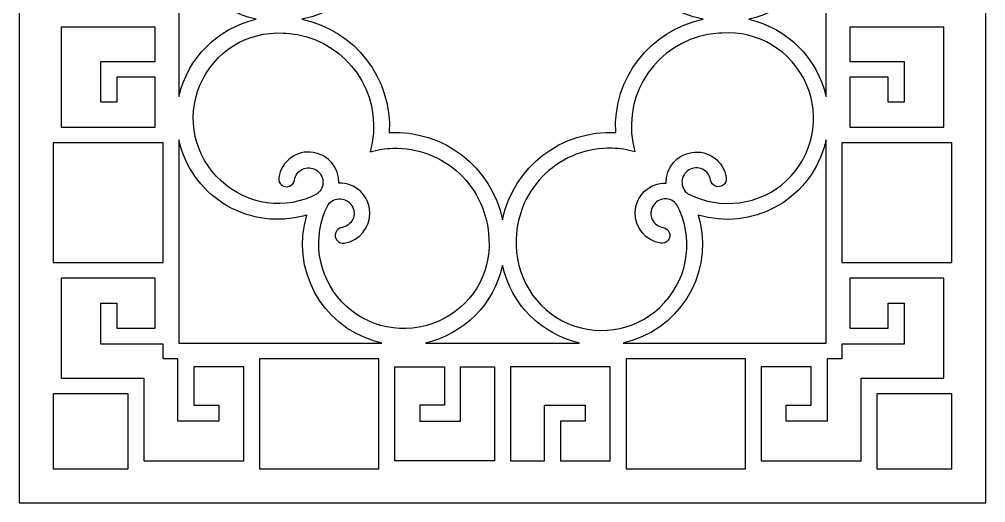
# Model space of a CAD drawing. Header units: centimetres. Extents: x -10.77 to -1.88, y 0.11 to 9.
# Drawn here: x -10.77 to -1.88, y 0.11 to 4.55 of the extents above; entities that cross this region are included whole.
import ezdxf

# ---------------------------------------------------------------- set-up
doc = ezdxf.new("R2010")
doc.units = ezdxf.units.CM
doc.header["$MEASUREMENT"] = 0
doc.layers.add('layer 1', color=7, linetype='Continuous')

msp = doc.modelspace()

# ---------------------------------------------------------------- linework, layer by layer
at = {"layer": 'layer 1', "color": 250}
for points, knots in [([(-10.77222, 9.00077), (-10.77222, 9.00077), (-1.87913, 9.00077), (-1.87913, 9.00077), (-1.87913, 9.00077), (-1.87913, 9.00077), (-1.87913, 0.10767), (-1.87913, 0.10767), (-1.87913, 0.10767), (-1.87913, 0.10767), (-10.77222, 0.10767), (-10.77222, 0.10767), (-10.77222, 0.10767), (-10.77222, 0.10767), (-10.77222, 9.00077), (-10.77222, 9.00077), (-10.77222, 9.00077), (-10.77222, 9.00077), (-10.77222, 9.00077), (-10.77222, 9.00077)], [0, 0, 0, 0, 0.1666667, 0.1666667, 0.1666667, 0.1666667, 0.3333333, 0.3333333, 0.3333333, 0.3333333, 0.5, 0.5, 0.5, 0.5, 0.6666667, 0.6666667, 0.6666667, 0.6666667, 1, 1, 1, 1]), ([(-6.32569, 2.70821), (-6.42647, 3.19729), (-6.86879, 3.53922), (-7.36743, 3.51245), (-7.36743, 3.51245), (-7.34113, 4.01112), (-7.68247, 4.45387), (-8.17164, 4.55424), (-8.17164, 4.55424), (-7.68258, 4.65506), (-7.34068, 5.09736), (-7.36743, 5.59599), (-7.36743, 5.59599), (-6.86877, 5.56966), (-6.426, 5.91102), (-6.32569, 6.4002), (-6.32569, 6.4002), (-6.22487, 5.91114), (-5.78256, 5.56924), (-5.28393, 5.59599), (-5.28393, 5.59599), (-5.31023, 5.09733), (-4.96887, 4.65458), (-4.47971, 4.55424), (-4.47971, 4.55424), (-4.96877, 4.45341), (-5.31066, 4.01109), (-5.2839, 3.51245), (-5.2839, 3.51245), (-5.78257, 3.53878), (-6.22535, 3.19743), (-6.32569, 2.70826), (-6.32569, 2.70826), (-6.32569, 2.70826), (-6.32569, 2.70821), (-6.32569, 2.70821)], [0, 0, 0, 0, 0.1, 0.1, 0.1, 0.1, 0.2, 0.2, 0.2, 0.2, 0.3, 0.3, 0.3, 0.3, 0.4, 0.4, 0.4, 0.4, 0.5, 0.5, 0.5, 0.5, 0.6, 0.6, 0.6, 0.6, 0.7, 0.7, 0.7, 0.7, 0.8, 0.8, 0.8, 0.8, 1, 1, 1, 1]), ([(-9.30339, 5.26348), (-9.22276, 4.90931), (-8.9459, 4.63331), (-8.59138, 4.55424), (-8.59138, 4.55424), (-8.94585, 4.47493), (-9.22291, 4.19915), (-9.30339, 3.84495), (-9.30339, 3.84495), (-9.30339, 3.84495), (-9.30338, 5.26349), (-9.30338, 5.26349), (-9.30338, 5.26349), (-9.30338, 5.26349), (-9.30339, 5.26348), (-9.30339, 5.26348)], [0, 0, 0, 0, 0.2, 0.2, 0.2, 0.2, 0.4, 0.4, 0.4, 0.4, 0.6, 0.6, 0.6, 0.6, 1, 1, 1, 1]), ([(-3.34796, 3.84498), (-3.4286, 4.19914), (-3.70544, 4.47514), (-4.05995, 4.55424), (-4.05995, 4.55424), (-3.70549, 4.63353), (-3.42843, 4.9093), (-3.34796, 5.26351), (-3.34796, 5.26351), (-3.34796, 5.26351), (-3.34797, 3.84496), (-3.34797, 3.84496), (-3.34797, 3.84496), (-3.34797, 3.84496), (-3.34796, 3.84498), (-3.34796, 3.84498)], [0, 0, 0, 0, 0.2, 0.2, 0.2, 0.2, 0.4, 0.4, 0.4, 0.4, 0.6, 0.6, 0.6, 0.6, 1, 1, 1, 1]), ([(-9.52173, 4.02196), (-9.52173, 4.02196), (-9.52173, 3.56261), (-9.52173, 3.56261), (-9.52173, 3.56261), (-9.52173, 3.56261), (-10.38831, 3.56261), (-10.38831, 3.56261), (-10.38831, 3.56261), (-10.38831, 3.56261), (-10.38832, 4.48144), (-10.38832, 4.48144), (-10.38832, 4.48144), (-10.38832, 4.48144), (-9.52173, 4.48144), (-9.52173, 4.48144), (-9.52173, 4.48144), (-9.52173, 4.48144), (-9.52173, 4.16757), (-9.52173, 4.16757), (-9.52173, 4.16757), (-9.52173, 4.16757), (-10.02124, 4.16757), (-10.02124, 4.16757), (-10.02124, 4.16757), (-10.02124, 4.16757), (-10.02124, 3.7923), (-10.02124, 3.7923), (-10.02124, 3.7923), (-10.02124, 3.7923), (-9.87565, 3.7923), (-9.87565, 3.7923), (-9.87565, 3.7923), (-9.87565, 3.7923), (-9.87563, 4.02196), (-9.87563, 4.02196), (-9.87563, 4.02196), (-9.87563, 4.02196), (-9.52173, 4.02196), (-9.52173, 4.02196)], [0, 0, 0, 0, 0.0909091, 0.0909091, 0.0909091, 0.0909091, 0.1818182, 0.1818182, 0.1818182, 0.1818182, 0.2727273, 0.2727273, 0.2727273, 0.2727273, 0.3636364, 0.3636364, 0.3636364, 0.3636364, 0.4545455, 0.4545455, 0.4545455, 0.4545455, 0.5454545, 0.5454545, 0.5454545, 0.5454545, 0.6363636, 0.6363636, 0.6363636, 0.6363636, 0.7272727, 0.7272727, 0.7272727, 0.7272727, 0.8181818, 0.8181818, 0.8181818, 0.8181818, 1, 1, 1, 1]), ([(-5.10756, 3.33613), (-5.23684, 3.79205), (-4.97101, 4.26674), (-4.51511, 4.39604), (-4.51511, 4.39604), (-4.44719, 4.41522), (-4.37716, 4.42597), (-4.30663, 4.42804), (-4.30663, 4.42804), (-3.97467, 4.4519), (-3.66363, 4.26427), (-3.52991, 3.9595), (-3.52991, 3.9595), (-3.3962, 3.65473), (-3.46876, 3.29879), (-3.7111, 3.07068), (-3.7111, 3.07068), (-3.95344, 2.84257), (-4.32419, 2.79745), (-4.62032, 2.94934), (-4.62032, 2.94934), (-4.65582, 2.97556), (-4.67593, 3.01775), (-4.67391, 3.06185), (-4.67391, 3.06185), (-4.6719, 3.10594), (-4.64772, 3.14632), (-4.60997, 3.16919), (-4.60997, 3.16919), (-4.57221, 3.19207), (-4.52553, 3.1946), (-4.48551, 3.17594), (-4.48551, 3.17594), (-4.4455, 3.15728), (-4.41737, 3.11953), (-4.41063, 3.0759), (-4.41063, 3.0759), (-4.40667, 3.05018), (-4.3893, 3.02854), (-4.36505, 3.01911), (-4.36505, 3.01911), (-4.3408, 3.00969), (-4.31337, 3.01391), (-4.29309, 3.0302), (-4.29309, 3.0302), (-4.2728, 3.04649), (-4.26274, 3.07234), (-4.2667, 3.09805), (-4.2667, 3.09805), (-4.29019, 3.24989), (-4.43194, 3.35404), (-4.5838, 3.33063), (-4.5838, 3.33063), (-4.72215, 3.30875), (-4.82294, 3.18811), (-4.81954, 3.04809), (-4.81954, 3.04809), (-4.97314, 3.05218), (-5.101, 2.93139), (-5.10521, 2.77779), (-5.10521, 2.77779), (-5.10852, 2.63775), (-5.00787, 2.51695), (-4.86948, 2.49526), (-4.86948, 2.49526), (-4.84377, 2.49131), (-4.8179, 2.50137), (-4.80163, 2.52166), (-4.80163, 2.52166), (-4.78535, 2.54195), (-4.78113, 2.56938), (-4.79057, 2.59362), (-4.79057, 2.59362), (-4.8, 2.61786), (-4.82163, 2.63522), (-4.84734, 2.63917), (-4.84734, 2.63917), (-4.89097, 2.64583), (-4.92841, 2.6738), (-4.94717, 2.71374), (-4.94717, 2.71374), (-4.96593, 2.75369), (-4.96336, 2.80068), (-4.94063, 2.83851), (-4.94063, 2.83851), (-4.9179, 2.87635), (-4.87778, 2.90036), (-4.83368, 2.90251), (-4.83368, 2.90251), (-4.78958, 2.90465), (-4.74709, 2.88435), (-4.72079, 2.84888), (-4.72079, 2.84888), (-4.56417, 2.55519), (-4.60934, 2.19471), (-4.83358, 1.94874), (-4.83358, 1.94874), (-5.05783, 1.70278), (-5.41261, 1.62457), (-5.71949, 1.75345), (-5.71949, 1.75345), (-6.02636, 1.88233), (-6.21812, 2.20287), (-6.19949, 2.53519), (-6.19949, 2.53519), (-6.19294, 2.76266), (-6.09629, 2.97821), (-5.93081, 3.13442), (-5.93081, 3.13442), (-5.76533, 3.29064), (-5.54349, 3.37468), (-5.31601, 3.36812), (-5.31601, 3.36812), (-5.24547, 3.36609), (-5.17543, 3.35533), (-5.10753, 3.33611), (-5.10753, 3.33611), (-5.10753, 3.33611), (-5.10756, 3.33613), (-5.10756, 3.33613)], [0, 0, 0, 0, 0.0322581, 0.0322581, 0.0322581, 0.0322581, 0.0645161, 0.0645161, 0.0645161, 0.0645161, 0.0967742, 0.0967742, 0.0967742, 0.0967742, 0.1290323, 0.1290323, 0.1290323, 0.1290323, 0.1612903, 0.1612903, 0.1612903, 0.1612903, 0.1935484, 0.1935484, 0.1935484, 0.1935484, 0.2258065, 0.2258065, 0.2258065, 0.2258065, 0.2580645, 0.2580645, 0.2580645, 0.2580645, 0.2903226, 0.2903226, 0.2903226, 0.2903226, 0.3225806, 0.3225806, 0.3225806, 0.3225806, 0.3548387, 0.3548387, 0.3548387, 0.3548387, 0.3870968, 0.3870968, 0.3870968, 0.3870968, 0.4193548, 0.4193548, 0.4193548, 0.4193548, 0.4516129, 0.4516129, 0.4516129, 0.4516129, 0.483871, 0.483871, 0.483871, 0.483871, 0.516129, 0.516129, 0.516129, 0.516129, 0.5483871, 0.5483871, 0.5483871, 0.5483871, 0.5806452, 0.5806452, 0.5806452, 0.5806452, 0.6129032, 0.6129032, 0.6129032, 0.6129032, 0.6451613, 0.6451613, 0.6451613, 0.6451613, 0.6774194, 0.6774194, 0.6774194, 0.6774194, 0.7096774, 0.7096774, 0.7096774, 0.7096774, 0.7419355, 0.7419355, 0.7419355, 0.7419355, 0.7741935, 0.7741935, 0.7741935, 0.7741935, 0.8064516, 0.8064516, 0.8064516, 0.8064516, 0.8387097, 0.8387097, 0.8387097, 0.8387097, 0.8709677, 0.8709677, 0.8709677, 0.8709677, 0.9032258, 0.9032258, 0.9032258, 0.9032258, 0.9354839, 0.9354839, 0.9354839, 0.9354839, 1, 1, 1, 1]), ([(-3.12961, 4.02196), (-3.12961, 4.02196), (-2.77569, 4.02196), (-2.77569, 4.02196), (-2.77569, 4.02196), (-2.77569, 4.02196), (-2.77569, 3.7923), (-2.77569, 3.7923), (-2.77569, 3.7923), (-2.77569, 3.7923), (-2.6301, 3.7923), (-2.6301, 3.7923), (-2.6301, 3.7923), (-2.6301, 3.7923), (-2.6301, 4.16757), (-2.6301, 4.16757), (-2.6301, 4.16757), (-2.6301, 4.16757), (-3.12961, 4.16757), (-3.12961, 4.16757), (-3.12961, 4.16757), (-3.12961, 4.16757), (-3.12961, 4.48144), (-3.12961, 4.48144), (-3.12961, 4.48144), (-3.12961, 4.48144), (-2.26302, 4.48144), (-2.26302, 4.48144), (-2.26302, 4.48144), (-2.26302, 4.48144), (-2.26303, 3.56261), (-2.26303, 3.56261), (-2.26303, 3.56261), (-2.26303, 3.56261), (-3.12961, 3.56261), (-3.12961, 3.56261), (-3.12961, 3.56261), (-3.12961, 3.56261), (-3.12961, 4.02196), (-3.12961, 4.02196)], [0, 0, 0, 0, 0.0909091, 0.0909091, 0.0909091, 0.0909091, 0.1818182, 0.1818182, 0.1818182, 0.1818182, 0.2727273, 0.2727273, 0.2727273, 0.2727273, 0.3636364, 0.3636364, 0.3636364, 0.3636364, 0.4545455, 0.4545455, 0.4545455, 0.4545455, 0.5454545, 0.5454545, 0.5454545, 0.5454545, 0.6363636, 0.6363636, 0.6363636, 0.6363636, 0.7272727, 0.7272727, 0.7272727, 0.7272727, 0.8181818, 0.8181818, 0.8181818, 0.8181818, 1, 1, 1, 1]), ([(-7.54379, 3.33614), (-7.41492, 3.79279), (-7.67959, 4.26715), (-8.13624, 4.39603), (-8.13624, 4.39603), (-8.20416, 4.41522), (-8.27417, 4.42597), (-8.34471, 4.42804), (-8.34471, 4.42804), (-8.67552, 4.44646), (-8.9821, 4.25468), (-9.1103, 3.94918), (-9.1103, 3.94918), (-9.23849, 3.64367), (-9.16054, 3.29054), (-8.91565, 3.06739), (-8.91565, 3.06739), (-8.67076, 2.84424), (-8.32334, 2.79339), (-8.03102, 2.94934), (-8.03102, 2.94934), (-7.99552, 2.97571), (-7.97551, 3.01804), (-7.97765, 3.06221), (-7.97765, 3.06221), (-7.97979, 3.10638), (-8.0035, 3.14638), (-8.04138, 3.16919), (-8.04138, 3.16919), (-8.07928, 3.192), (-8.12605, 3.19441), (-8.16609, 3.1756), (-8.16609, 3.1756), (-8.20612, 3.1568), (-8.23408, 3.11963), (-8.24072, 3.0759), (-8.24072, 3.0759), (-8.24467, 3.05018), (-8.26204, 3.02854), (-8.28629, 3.01911), (-8.28629, 3.01911), (-8.31053, 3.00968), (-8.33797, 3.0139), (-8.35825, 3.03018), (-8.35825, 3.03018), (-8.37854, 3.04647), (-8.3886, 3.07232), (-8.38464, 3.09804), (-8.38464, 3.09804), (-8.36138, 3.24973), (-8.21924, 3.35381), (-8.06754, 3.33063), (-8.06754, 3.33063), (-7.92933, 3.30891), (-7.82855, 3.18796), (-7.83181, 3.04809), (-7.83181, 3.04809), (-7.67841, 3.05237), (-7.55054, 2.93121), (-7.54613, 2.77781), (-7.54613, 2.77781), (-7.5427, 2.63793), (-7.64364, 2.51709), (-7.78184, 2.49526), (-7.78184, 2.49526), (-7.80755, 2.4913), (-7.83343, 2.50136), (-7.84971, 2.52165), (-7.84971, 2.52165), (-7.86599, 2.54194), (-7.8702, 2.56938), (-7.86076, 2.59362), (-7.86076, 2.59362), (-7.85133, 2.61786), (-7.82972, 2.63523), (-7.80401, 2.63917), (-7.80401, 2.63917), (-7.76031, 2.64597), (-7.72288, 2.67409), (-7.70419, 2.71416), (-7.70419, 2.71416), (-7.6855, 2.75424), (-7.68782, 2.80067), (-7.7107, 2.83851), (-7.7107, 2.83851), (-7.73359, 2.87637), (-7.77385, 2.9003), (-7.81805, 2.90233), (-7.81805, 2.90233), (-7.86224, 2.90435), (-7.9043, 2.88448), (-7.93055, 2.84888), (-7.93055, 2.84888), (-8.08173, 2.55403), (-8.03098, 2.19595), (-7.80382, 1.95473), (-7.80382, 1.95473), (-7.57666, 1.71351), (-7.22227, 1.64136), (-6.91889, 1.77458), (-6.91889, 1.77458), (-6.6155, 1.90779), (-6.42798, 2.20471), (-6.45186, 2.53519), (-6.45186, 2.53519), (-6.45869, 2.76293), (-6.55572, 2.97863), (-6.7216, 3.13483), (-6.7216, 3.13483), (-6.88747, 3.29103), (-7.10752, 3.37497), (-7.33526, 3.36812), (-7.33526, 3.36812), (-7.40583, 3.36609), (-7.47585, 3.35534), (-7.54378, 3.33611), (-7.54378, 3.33611), (-7.54378, 3.33611), (-7.54379, 3.33614), (-7.54379, 3.33614)], [0, 0, 0, 0, 0.0322581, 0.0322581, 0.0322581, 0.0322581, 0.0645161, 0.0645161, 0.0645161, 0.0645161, 0.0967742, 0.0967742, 0.0967742, 0.0967742, 0.1290323, 0.1290323, 0.1290323, 0.1290323, 0.1612903, 0.1612903, 0.1612903, 0.1612903, 0.1935484, 0.1935484, 0.1935484, 0.1935484, 0.2258065, 0.2258065, 0.2258065, 0.2258065, 0.2580645, 0.2580645, 0.2580645, 0.2580645, 0.2903226, 0.2903226, 0.2903226, 0.2903226, 0.3225806, 0.3225806, 0.3225806, 0.3225806, 0.3548387, 0.3548387, 0.3548387, 0.3548387, 0.3870968, 0.3870968, 0.3870968, 0.3870968, 0.4193548, 0.4193548, 0.4193548, 0.4193548, 0.4516129, 0.4516129, 0.4516129, 0.4516129, 0.483871, 0.483871, 0.483871, 0.483871, 0.516129, 0.516129, 0.516129, 0.516129, 0.5483871, 0.5483871, 0.5483871, 0.5483871, 0.5806452, 0.5806452, 0.5806452, 0.5806452, 0.6129032, 0.6129032, 0.6129032, 0.6129032, 0.6451613, 0.6451613, 0.6451613, 0.6451613, 0.6774194, 0.6774194, 0.6774194, 0.6774194, 0.7096774, 0.7096774, 0.7096774, 0.7096774, 0.7419355, 0.7419355, 0.7419355, 0.7419355, 0.7741935, 0.7741935, 0.7741935, 0.7741935, 0.8064516, 0.8064516, 0.8064516, 0.8064516, 0.8387097, 0.8387097, 0.8387097, 0.8387097, 0.8709677, 0.8709677, 0.8709677, 0.8709677, 0.9032258, 0.9032258, 0.9032258, 0.9032258, 0.9354839, 0.9354839, 0.9354839, 0.9354839, 1, 1, 1, 1]), ([(-9.44896, 3.41705), (-9.44896, 3.41705), (-9.44896, 2.31797), (-9.44896, 2.31797), (-9.44896, 2.31797), (-9.44896, 2.31797), (-10.46106, 2.31797), (-10.46106, 2.31797), (-10.46106, 2.31797), (-10.46106, 2.31797), (-10.46106, 3.41705), (-10.46106, 3.41705), (-10.46106, 3.41705), (-10.46106, 3.41705), (-9.44896, 3.41705), (-9.44896, 3.41705)], [0, 0, 0, 0, 0.2, 0.2, 0.2, 0.2, 0.4, 0.4, 0.4, 0.4, 0.6, 0.6, 0.6, 0.6, 1, 1, 1, 1]), ([(-7.43526, 1.57652), (-7.43526, 1.57652), (-9.30338, 1.57652), (-9.30338, 1.57652), (-9.30338, 1.57652), (-9.30338, 1.57652), (-9.30338, 3.44466), (-9.30338, 3.44466), (-9.30338, 3.44466), (-9.25012, 3.20355), (-9.10326, 2.99347), (-8.89511, 2.86064), (-8.89511, 2.86064), (-8.68696, 2.72782), (-8.43572, 2.68287), (-8.19461, 2.73614), (-8.19461, 2.73614), (-8.17147, 2.74121), (-8.14853, 2.74719), (-8.12586, 2.75405), (-8.12586, 2.75405), (-8.27413, 2.26169), (-7.99634, 1.7427), (-7.504, 1.5944), (-7.504, 1.5944), (-7.48133, 1.58758), (-7.4584, 1.58162), (-7.43529, 1.57652), (-7.43529, 1.57652), (-7.43529, 1.57652), (-7.43526, 1.57652), (-7.43526, 1.57652)], [0, 0, 0, 0, 0.1111111, 0.1111111, 0.1111111, 0.1111111, 0.2222222, 0.2222222, 0.2222222, 0.2222222, 0.3333333, 0.3333333, 0.3333333, 0.3333333, 0.4444444, 0.4444444, 0.4444444, 0.4444444, 0.5555556, 0.5555556, 0.5555556, 0.5555556, 0.6666667, 0.6666667, 0.6666667, 0.6666667, 0.7777778, 0.7777778, 0.7777778, 0.7777778, 1, 1, 1, 1]), ([(-5.21606, 1.57653), (-4.71401, 1.68746), (-4.39668, 2.18322), (-4.50758, 2.68527), (-4.50758, 2.68527), (-4.5127, 2.70841), (-4.51868, 2.73135), (-4.52549, 2.75405), (-4.52549, 2.75405), (-4.03315, 2.60579), (-3.51417, 2.88356), (-3.36585, 3.37588), (-3.36585, 3.37588), (-3.35903, 3.39858), (-3.35306, 3.42153), (-3.34796, 3.44468), (-3.34796, 3.44468), (-3.34796, 3.44468), (-3.34797, 1.57652), (-3.34797, 1.57652), (-3.34797, 1.57652), (-3.34797, 1.57652), (-5.2161, 1.57652), (-5.2161, 1.57652), (-5.2161, 1.57652), (-5.2161, 1.57652), (-5.21606, 1.57653), (-5.21606, 1.57653)], [0, 0, 0, 0, 0.125, 0.125, 0.125, 0.125, 0.25, 0.25, 0.25, 0.25, 0.375, 0.375, 0.375, 0.375, 0.5, 0.5, 0.5, 0.5, 0.625, 0.625, 0.625, 0.625, 0.75, 0.75, 0.75, 0.75, 1, 1, 1, 1]), ([(-2.19028, 2.31798), (-2.19028, 2.31798), (-3.20239, 2.31797), (-3.20239, 2.31797), (-3.20239, 2.31797), (-3.20239, 2.31797), (-3.20239, 3.41705), (-3.20239, 3.41705), (-3.20239, 3.41705), (-3.20239, 3.41705), (-2.19028, 3.41705), (-2.19028, 3.41705), (-2.19028, 3.41705), (-2.19028, 3.41705), (-2.19028, 2.31797), (-2.19028, 2.31797), (-2.19028, 2.31797), (-2.19028, 2.31797), (-2.19028, 2.31798), (-2.19028, 2.31798)], [0, 0, 0, 0, 0.1666667, 0.1666667, 0.1666667, 0.1666667, 0.3333333, 0.3333333, 0.3333333, 0.3333333, 0.5, 0.5, 0.5, 0.5, 0.6666667, 0.6666667, 0.6666667, 0.6666667, 1, 1, 1, 1]), ([(-5.6164, 1.57652), (-5.6164, 1.57652), (-7.03491, 1.57652), (-7.03491, 1.57652), (-7.03491, 1.57652), (-6.68075, 1.65715), (-6.40476, 1.934), (-6.32569, 2.2885), (-6.32569, 2.2885), (-6.24637, 1.93405), (-5.97059, 1.657), (-5.6164, 1.57652)], [0, 0, 0, 0, 0.25, 0.25, 0.25, 0.25, 0.5, 0.5, 0.5, 0.5, 1, 1, 1, 1]), ([(-9.44896, 1.56735), (-9.44896, 1.56735), (-9.44896, 1.43095), (-9.44896, 1.43095), (-9.44896, 1.43095), (-9.44896, 1.43095), (-9.31254, 1.43095), (-9.31254, 1.43095), (-9.31254, 1.43095), (-9.31254, 1.43095), (-9.31254, 0.85866), (-9.31254, 0.85866), (-9.31254, 0.85866), (-9.31254, 0.85866), (-8.9372, 0.85866), (-8.9372, 0.85866), (-8.9372, 0.85866), (-8.9372, 0.85866), (-8.9372, 1.00425), (-8.9372, 1.00425), (-8.9372, 1.00425), (-8.9372, 1.00425), (-9.16692, 1.00425), (-9.16692, 1.00425), (-9.16692, 1.00425), (-9.16692, 1.00425), (-9.16692, 1.35817), (-9.16692, 1.35817), (-9.16692, 1.35817), (-9.16692, 1.35817), (-8.70749, 1.35817), (-8.70749, 1.35817), (-8.70749, 1.35817), (-8.70749, 1.35817), (-8.70749, 0.49158), (-8.70749, 0.49158), (-8.70749, 0.49158), (-8.70749, 0.49158), (-9.6264, 0.49158), (-9.6264, 0.49158), (-9.6264, 0.49158), (-9.6264, 0.49158), (-9.6264, 1.2535), (-9.6264, 1.2535), (-9.6264, 1.2535), (-9.6264, 1.2535), (-10.38832, 1.2535), (-10.38832, 1.2535), (-10.38832, 1.2535), (-10.38832, 1.2535), (-10.38831, 2.17241), (-10.38831, 2.17241), (-10.38831, 2.17241), (-10.38831, 2.17241), (-9.52173, 2.17241), (-9.52173, 2.17241), (-9.52173, 2.17241), (-9.52173, 2.17241), (-9.52173, 1.71295), (-9.52173, 1.71295), (-9.52173, 1.71295), (-9.52173, 1.71295), (-9.87563, 1.71295), (-9.87563, 1.71295), (-9.87563, 1.71295), (-9.87563, 1.71295), (-9.87565, 1.94268), (-9.87565, 1.94268), (-9.87565, 1.94268), (-9.87565, 1.94268), (-10.02124, 1.94268), (-10.02124, 1.94268), (-10.02124, 1.94268), (-10.02124, 1.94268), (-10.02124, 1.56736), (-10.02124, 1.56736), (-10.02124, 1.56736), (-10.02124, 1.56736), (-9.44896, 1.56736), (-9.44896, 1.56736), (-9.44896, 1.56736), (-9.44896, 1.56736), (-9.44896, 1.56735), (-9.44896, 1.56735)], [0, 0, 0, 0, 0.0454545, 0.0454545, 0.0454545, 0.0454545, 0.0909091, 0.0909091, 0.0909091, 0.0909091, 0.1363636, 0.1363636, 0.1363636, 0.1363636, 0.1818182, 0.1818182, 0.1818182, 0.1818182, 0.2272727, 0.2272727, 0.2272727, 0.2272727, 0.2727273, 0.2727273, 0.2727273, 0.2727273, 0.3181818, 0.3181818, 0.3181818, 0.3181818, 0.3636364, 0.3636364, 0.3636364, 0.3636364, 0.4090909, 0.4090909, 0.4090909, 0.4090909, 0.4545455, 0.4545455, 0.4545455, 0.4545455, 0.5, 0.5, 0.5, 0.5, 0.5454545, 0.5454545, 0.5454545, 0.5454545, 0.5909091, 0.5909091, 0.5909091, 0.5909091, 0.6363636, 0.6363636, 0.6363636, 0.6363636, 0.6818182, 0.6818182, 0.6818182, 0.6818182, 0.7272727, 0.7272727, 0.7272727, 0.7272727, 0.7727273, 0.7727273, 0.7727273, 0.7727273, 0.8181818, 0.8181818, 0.8181818, 0.8181818, 0.8636364, 0.8636364, 0.8636364, 0.8636364, 0.9090909, 0.9090909, 0.9090909, 0.9090909, 1, 1, 1, 1]), ([(-3.33881, 1.43095), (-3.33881, 1.43095), (-3.20239, 1.43095), (-3.20239, 1.43095), (-3.20239, 1.43095), (-3.20239, 1.43095), (-3.20239, 1.56736), (-3.20239, 1.56736), (-3.20239, 1.56736), (-3.20239, 1.56736), (-2.6301, 1.56736), (-2.6301, 1.56736), (-2.6301, 1.56736), (-2.6301, 1.56736), (-2.6301, 1.9427), (-2.6301, 1.9427), (-2.6301, 1.9427), (-2.6301, 1.9427), (-2.77569, 1.94268), (-2.77569, 1.94268), (-2.77569, 1.94268), (-2.77569, 1.94268), (-2.77571, 1.71295), (-2.77571, 1.71295), (-2.77571, 1.71295), (-2.77571, 1.71295), (-3.12961, 1.71295), (-3.12961, 1.71295), (-3.12961, 1.71295), (-3.12961, 1.71295), (-3.12961, 2.17241), (-3.12961, 2.17241), (-3.12961, 2.17241), (-3.12961, 2.17241), (-2.26304, 2.17242), (-2.26304, 2.17242), (-2.26304, 2.17242), (-2.26304, 2.17242), (-2.26303, 1.2535), (-2.26303, 1.2535), (-2.26303, 1.2535), (-2.26303, 1.2535), (-3.02494, 1.2535), (-3.02494, 1.2535), (-3.02494, 1.2535), (-3.02494, 1.2535), (-3.02494, 0.49158), (-3.02494, 0.49158), (-3.02494, 0.49158), (-3.02494, 0.49158), (-3.94386, 0.49158), (-3.94386, 0.49158), (-3.94386, 0.49158), (-3.94386, 0.49158), (-3.94386, 1.35817), (-3.94386, 1.35817), (-3.94386, 1.35817), (-3.94386, 1.35817), (-3.48443, 1.35817), (-3.48443, 1.35817), (-3.48443, 1.35817), (-3.48443, 1.35817), (-3.48443, 1.00425), (-3.48443, 1.00425), (-3.48443, 1.00425), (-3.48443, 1.00425), (-3.71413, 1.00425), (-3.71413, 1.00425), (-3.71413, 1.00425), (-3.71413, 1.00425), (-3.71413, 0.85866), (-3.71413, 0.85866), (-3.71413, 0.85866), (-3.71413, 0.85866), (-3.33881, 0.85866), (-3.33881, 0.85866), (-3.33881, 0.85866), (-3.33881, 0.85866), (-3.33881, 1.43095), (-3.33881, 1.43095)], [0, 0, 0, 0, 0.047619, 0.047619, 0.047619, 0.047619, 0.0952381, 0.0952381, 0.0952381, 0.0952381, 0.1428571, 0.1428571, 0.1428571, 0.1428571, 0.1904762, 0.1904762, 0.1904762, 0.1904762, 0.2380952, 0.2380952, 0.2380952, 0.2380952, 0.2857143, 0.2857143, 0.2857143, 0.2857143, 0.3333333, 0.3333333, 0.3333333, 0.3333333, 0.3809524, 0.3809524, 0.3809524, 0.3809524, 0.4285714, 0.4285714, 0.4285714, 0.4285714, 0.4761905, 0.4761905, 0.4761905, 0.4761905, 0.5238095, 0.5238095, 0.5238095, 0.5238095, 0.5714286, 0.5714286, 0.5714286, 0.5714286, 0.6190476, 0.6190476, 0.6190476, 0.6190476, 0.6666667, 0.6666667, 0.6666667, 0.6666667, 0.7142857, 0.7142857, 0.7142857, 0.7142857, 0.7619048, 0.7619048, 0.7619048, 0.7619048, 0.8095238, 0.8095238, 0.8095238, 0.8095238, 0.8571429, 0.8571429, 0.8571429, 0.8571429, 0.9047619, 0.9047619, 0.9047619, 0.9047619, 1, 1, 1, 1]), ([(-8.56192, 1.43095), (-8.56192, 1.43095), (-7.46285, 1.43095), (-7.46285, 1.43095), (-7.46285, 1.43095), (-7.46285, 1.43095), (-7.46285, 0.41885), (-7.46285, 0.41885), (-7.46285, 0.41885), (-7.46285, 0.41885), (-8.56192, 0.41885), (-8.56192, 0.41885), (-8.56192, 0.41885), (-8.56192, 0.41885), (-8.56192, 1.43094), (-8.56192, 1.43094), (-8.56192, 1.43094), (-8.56192, 1.43094), (-8.56192, 1.43095), (-8.56192, 1.43095)], [0, 0, 0, 0, 0.1666667, 0.1666667, 0.1666667, 0.1666667, 0.3333333, 0.3333333, 0.3333333, 0.3333333, 0.5, 0.5, 0.5, 0.5, 0.6666667, 0.6666667, 0.6666667, 0.6666667, 1, 1, 1, 1]), ([(-5.1885, 1.43095), (-5.1885, 1.43095), (-4.08942, 1.43095), (-4.08942, 1.43095), (-4.08942, 1.43095), (-4.08942, 1.43095), (-4.08942, 0.41886), (-4.08942, 0.41886), (-4.08942, 0.41886), (-4.08942, 0.41886), (-5.1885, 0.41885), (-5.1885, 0.41885), (-5.1885, 0.41885), (-5.1885, 0.41885), (-5.1885, 1.43095), (-5.1885, 1.43095)], [0, 0, 0, 0, 0.2, 0.2, 0.2, 0.2, 0.4, 0.4, 0.4, 0.4, 0.6, 0.6, 0.6, 0.6, 1, 1, 1, 1]), ([(-6.85794, 1.35817), (-6.85794, 1.35817), (-7.31729, 1.35817), (-7.31729, 1.35817), (-7.31729, 1.35817), (-7.31729, 1.35817), (-7.31729, 0.49158), (-7.31729, 0.49158), (-7.31729, 0.49158), (-7.31729, 0.49158), (-6.39846, 0.49158), (-6.39846, 0.49158), (-6.39846, 0.49158), (-6.39846, 0.49158), (-6.39846, 1.35817), (-6.39846, 1.35817), (-6.39846, 1.35817), (-6.39846, 1.35817), (-6.71233, 1.35817), (-6.71233, 1.35817), (-6.71233, 1.35817), (-6.71233, 1.35817), (-6.71233, 0.85866), (-6.71233, 0.85866), (-6.71233, 0.85866), (-6.71233, 0.85866), (-7.0876, 0.85866), (-7.0876, 0.85866), (-7.0876, 0.85866), (-7.0876, 0.85866), (-7.0876, 1.00425), (-7.0876, 1.00425), (-7.0876, 1.00425), (-7.0876, 1.00425), (-6.85794, 1.00425), (-6.85794, 1.00425), (-6.85794, 1.00425), (-6.85794, 1.00425), (-6.85794, 1.35817), (-6.85794, 1.35817)], [0, 0, 0, 0, 0.0909091, 0.0909091, 0.0909091, 0.0909091, 0.1818182, 0.1818182, 0.1818182, 0.1818182, 0.2727273, 0.2727273, 0.2727273, 0.2727273, 0.3636364, 0.3636364, 0.3636364, 0.3636364, 0.4545455, 0.4545455, 0.4545455, 0.4545455, 0.5454545, 0.5454545, 0.5454545, 0.5454545, 0.6363636, 0.6363636, 0.6363636, 0.6363636, 0.7272727, 0.7272727, 0.7272727, 0.7272727, 0.8181818, 0.8181818, 0.8181818, 0.8181818, 1, 1, 1, 1]), ([(-5.79341, 0.49158), (-5.79341, 0.49158), (-5.79341, 0.85867), (-5.79341, 0.85867), (-5.79341, 0.85867), (-5.79341, 0.85867), (-5.56375, 0.85866), (-5.56375, 0.85866), (-5.56375, 0.85866), (-5.56375, 0.85866), (-5.56375, 1.00425), (-5.56375, 1.00425), (-5.56375, 1.00425), (-5.56375, 1.00425), (-5.939, 1.00425), (-5.939, 1.00425), (-5.939, 1.00425), (-5.939, 1.00425), (-5.939, 0.49158), (-5.939, 0.49158), (-5.939, 0.49158), (-5.939, 0.49158), (-6.25288, 0.49158), (-6.25288, 0.49158), (-6.25288, 0.49158), (-6.25288, 0.49158), (-6.25288, 1.35817), (-6.25288, 1.35817), (-6.25288, 1.35817), (-6.25288, 1.35817), (-5.33406, 1.35817), (-5.33406, 1.35817), (-5.33406, 1.35817), (-5.33406, 1.35817), (-5.33406, 0.49158), (-5.33406, 0.49158), (-5.33406, 0.49158), (-5.33406, 0.49158), (-5.79341, 0.49158), (-5.79341, 0.49158)], [0, 0, 0, 0, 0.0909091, 0.0909091, 0.0909091, 0.0909091, 0.1818182, 0.1818182, 0.1818182, 0.1818182, 0.2727273, 0.2727273, 0.2727273, 0.2727273, 0.3636364, 0.3636364, 0.3636364, 0.3636364, 0.4545455, 0.4545455, 0.4545455, 0.4545455, 0.5454545, 0.5454545, 0.5454545, 0.5454545, 0.6363636, 0.6363636, 0.6363636, 0.6363636, 0.7272727, 0.7272727, 0.7272727, 0.7272727, 0.8181818, 0.8181818, 0.8181818, 0.8181818, 1, 1, 1, 1]), ([(-10.46106, 1.10794), (-10.46106, 1.10794), (-9.77196, 1.10794), (-9.77196, 1.10794), (-9.77196, 1.10794), (-9.77196, 1.10794), (-9.77196, 0.41885), (-9.77196, 0.41885), (-9.77196, 0.41885), (-9.77196, 0.41885), (-10.46106, 0.41885), (-10.46106, 0.41885), (-10.46106, 0.41885), (-10.46106, 0.41885), (-10.46106, 1.10794), (-10.46106, 1.10794)], [0, 0, 0, 0, 0.2, 0.2, 0.2, 0.2, 0.4, 0.4, 0.4, 0.4, 0.6, 0.6, 0.6, 0.6, 1, 1, 1, 1]), ([(-2.87939, 0.41885), (-2.87939, 0.41885), (-2.87939, 1.10794), (-2.87939, 1.10794), (-2.87939, 1.10794), (-2.87939, 1.10794), (-2.19028, 1.10794), (-2.19028, 1.10794), (-2.19028, 1.10794), (-2.19028, 1.10794), (-2.19028, 0.41885), (-2.19028, 0.41885), (-2.19028, 0.41885), (-2.19028, 0.41885), (-2.87939, 0.41885), (-2.87939, 0.41885)], [0, 0, 0, 0, 0.2, 0.2, 0.2, 0.2, 0.4, 0.4, 0.4, 0.4, 0.6, 0.6, 0.6, 0.6, 1, 1, 1, 1])]:
    msp.add_open_spline(points, degree=3, knots=knots, dxfattribs=at)

doc.saveas('drawing.dxf')
